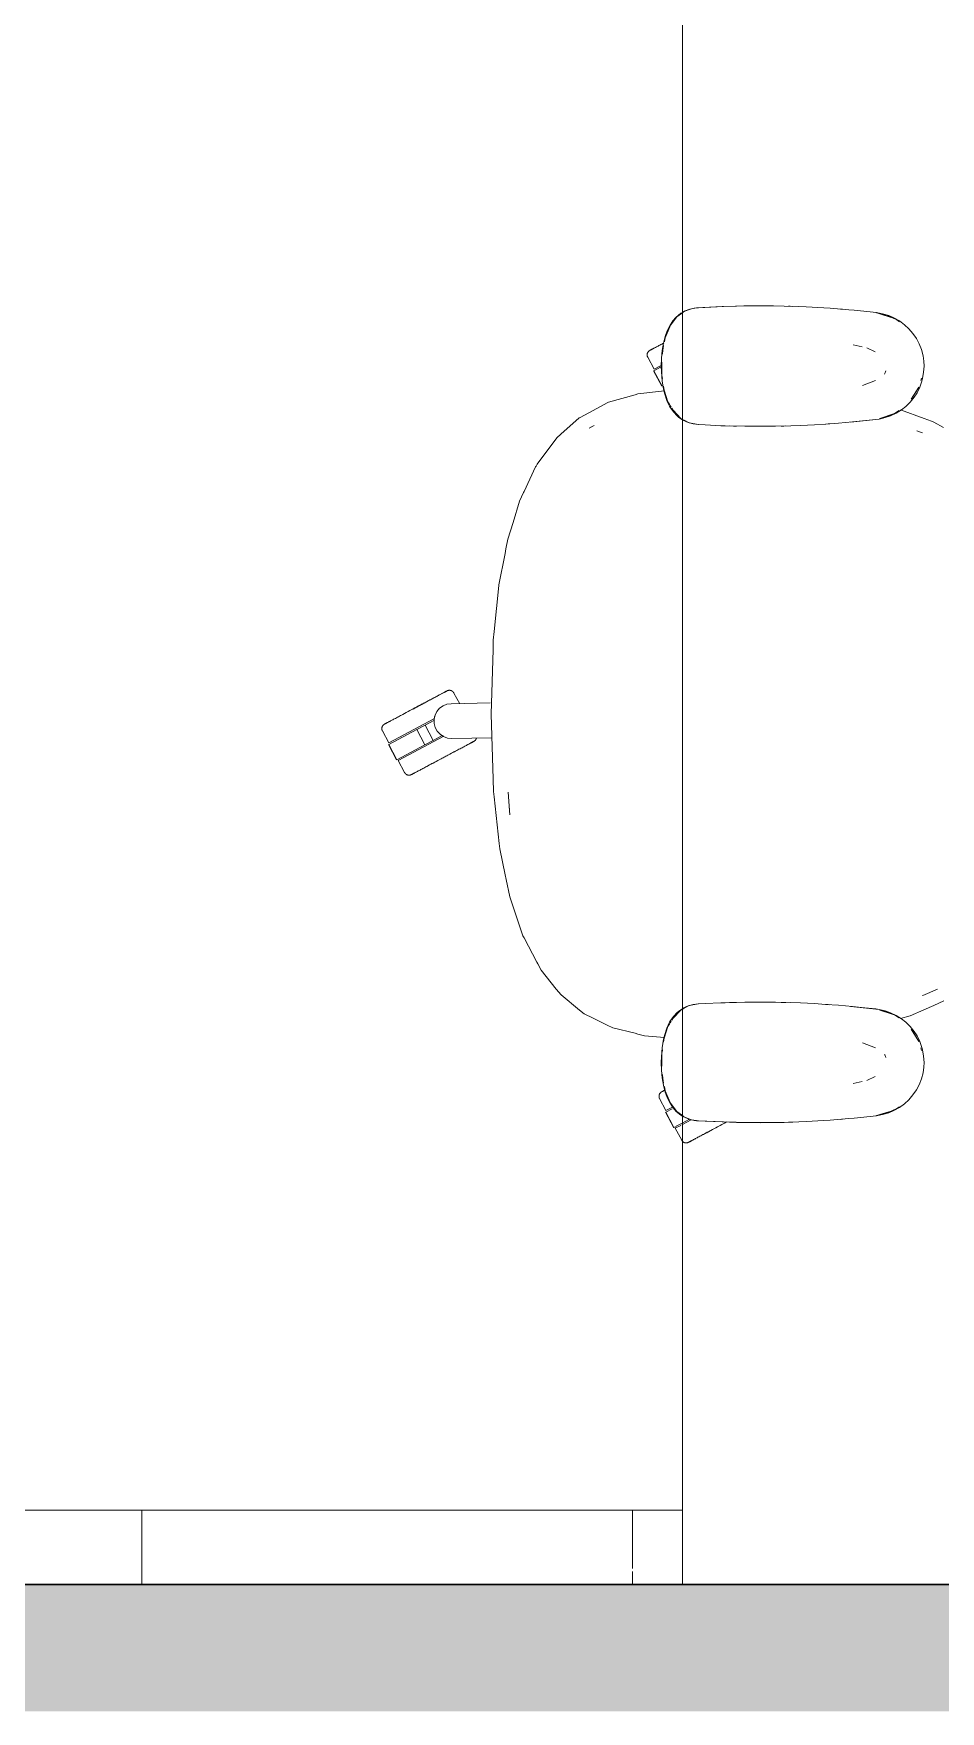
# Model space of a CAD drawing. Header units: millimetres. Extents: x 79795 to 317870, y -36033 to 97293.
# Drawn here: x 165844 to 166573, y 20457 to 21807 of the extents above; entities that cross this region are included whole.
import ezdxf

# ---------------------------------------------------------------- set-up
doc = ezdxf.new("R2010")
doc.units = ezdxf.units.MM
doc.header["$MEASUREMENT"] = 0
for name, color, linetype, lineweight in [('CSM-STL-XX-ZZ-M3-A-XXXX-00001_detached _19_04_21__rvt-1-Level 4$0$A-WALL-PATT', 7, 'CONTINUOUS', 9), ('CSM-STL-XX-ZZ-M3-A-XXXX-00001_detached _19_04_21__rvt-1-Level 4$0$I-WALL', 7, 'CONTINUOUS', 9), ('G-IMPT', 8, 'CONTINUOUS', 9), ('I-FURN', 8, 'CONTINUOUS', 9)]:
    doc.layers.add(name, color=color, linetype=linetype, lineweight=lineweight)

msp = doc.modelspace()

# ---------------------------------------------------------------- hatches: boundary and pattern name
at = {"layer": 'CSM-STL-XX-ZZ-M3-A-XXXX-00001_detached _19_04_21__rvt-1-Level 4$0$A-WALL-PATT'}
msp.add_hatch(color=256, dxfattribs=at).paths.add_polyline_path([(167678.8, 20457.3), (167678.8, 20559.3), (162852.8, 20559.3), (162852.8, 20457.3), (167556.8, 20457.3)], flags=0)

# ---------------------------------------------------------------- linework, layer by layer
at = {"layer": 'CSM-STL-XX-ZZ-M3-A-XXXX-00001_detached _19_04_21__rvt-1-Level 4$0$I-WALL', "lineweight": 30}
msp.add_line((167678.8, 20559.3), (162852.8, 20559.3), dxfattribs=at)
at = {"layer": 'G-IMPT'}
for p, q in [((166361.5, 21578.9), (166356.3, 21572.1)), ((166358.3, 21575.7), (166361, 21578.7)), ((166364.7, 21581.8), (166361, 21578.7)), ((166365.9, 21582.2), (166361.5, 21578.9)), ((166365.9, 21582.5), (166364.7, 21581.8)), ((166368.2, 21583.8), (166365.9, 21582.5)), ((166367.1, 21583.1), (166365.9, 21582.2)), ((166373.3, 21585.5), (166367.1, 21583.1)), ((166368.2, 21583.8), (166371.8, 21585.2)), ((166373.1, 21585.5), (166371.8, 21585.2)), ((166373.1, 21585.5), (166375.5, 21586)), ((166373.3, 21585.5), (166377.2, 21586.1)), ((166377.2, 21586.2), (166375.5, 21586)), ((166397.8, 21587.3), (166377.2, 21586.2)), ((166399, 21587.3), (166377.2, 21586.2)), ((166377.2, 21586.2), (166378.8, 21586.3)), ((166399, 21587.3), (166378.8, 21586.3)), ((166419.2, 21587.8), (166397.8, 21587.3)), ((166409.3, 21587.6), (166397.8, 21587.3)), ((166397.8, 21587.3), (166399, 21587.3)), ((166419.2, 21587.8), (166399, 21587.3)), ((166419.2, 21587.8), (166409.3, 21587.6)), ((166409.3, 21587.6), (166428.5, 21587.8)), ((166439.3, 21587.7), (166409.3, 21587.6)), ((166417.1, 21587.7), (166415.2, 21587.7)), ((166419.2, 21587.7), (166417.1, 21587.7)), ((166439.3, 21587.7), (166419.2, 21587.8)), ((166439.3, 21587.7), (166428.5, 21587.8)), ((166439.3, 21587.7), (166447.8, 21587.6)), ((166459.5, 21587.2), (166447.8, 21587.6)), ((166452.7, 21587.4), (166451.2, 21587.4)), ((166454.6, 21587.3), (166452.7, 21587.4)), ((166459.5, 21587.2), (166465.5, 21586.9)), ((166479.7, 21586.1), (166465.5, 21586.9)), ((166484.8, 21585.8), (166479.7, 21586.1)), ((166484.8, 21585.8), (166499.8, 21584.5)), ((166493, 21585.1), (166494.6, 21585)), ((166499.8, 21584.5), (166504, 21584.2)), ((166504, 21584.2), (166521.9, 21582.3)), ((166521.4, 21582.3), (166533.8, 21578.4)), ((166521.4, 21582.3), (166524.7, 21581.4)), ((166521.9, 21582.3), (166526.9, 21581.4)), ((166530.3, 21580.2), (166521.9, 21582.2)), ((166533.8, 21578.4), (166524.7, 21581.4)), ((166531.8, 21579.9), (166526.9, 21581.4)), ((166530.3, 21580.2), (166538.4, 21576.5)), ((166536, 21578.1), (166531.8, 21579.9)), ((166536, 21578.1), (166540.5, 21575.6)), ((166352.1, 21562.1), (166354.4, 21567.7)), ((166352.1, 21563.2), (166353.7, 21567.6)), ((166355.7, 21571.6), (166353.7, 21567.6)), ((166356.3, 21572.1), (166354.4, 21567.7)), ((166355.7, 21571.6), (166358.3, 21575.7)), ((166540.5, 21574.9), (166538.4, 21576.5)), ((166544.6, 21572.6), (166540.5, 21575.6)), ((166544.6, 21572.6), (166548, 21569.4)), ((166551.3, 21565.6), (166548, 21569.4)), ((166554.1, 21561.4), (166551.3, 21565.6)), ((166349.7, 21551.8), (166349.1, 21545.7)), ((166349.7, 21551.8), (166350.7, 21557.7)), ((166350.1, 21552.2), (166349.9, 21548.9)), ((166350.8, 21555.9), (166350.1, 21552.2)), ((166352.1, 21563.2), (166350.7, 21557.7)), ((166352.1, 21562.1), (166351.4, 21558.7)), ((166503.2, 21556.3), (166510.6, 21554.7)), ((166521, 21550.7), (166514.2, 21554)), ((166554.1, 21561.4), (166556.3, 21557.3)), ((166556.3, 21557.3), (166558.2, 21552.6)), ((166559.4, 21547.7), (166558.2, 21552.6)), ((166348.9, 21539.3), (166349.1, 21545.7)), ((166349, 21534.8), (166348.9, 21539.3)), ((166349.5, 21542.4), (166349.3, 21539.3)), ((166349.5, 21532.2), (166349.3, 21539.3)), ((166559.4, 21547.7), (166560.1, 21543.2)), ((166560.2, 21539.3), (166559.9, 21534.3)), ((166560.2, 21539.3), (166560.1, 21543.2)), ((166349, 21534.8), (166349.6, 21527.5)), ((166350.7, 21520.7), (166349.6, 21527.5)), ((166349.7, 21531), (166349.9, 21529.4)), ((166510.7, 21523.6), (166521.1, 21527.8)), ((166528.6, 21533.3), (166528.3, 21532.8)), ((166529.6, 21535.5), (166528.6, 21533.3)), ((166556.8, 21522.4), (166558.5, 21527.2)), ((166557.7, 21527.6), (166558.3, 21529.7)), ((166559.1, 21529.3), (166558.5, 21527.2)), ((166559.9, 21534.3), (166559.1, 21529.3)), ((166306.5, 21510.3), (166305.4, 21509.7)), ((166327.8, 21516.3), (166306.5, 21510.3)), ((166327.8, 21516.3), (166330.1, 21517)), ((166351.4, 21519.4), (166330.1, 21517)), ((166351.7, 21516.8), (166350.7, 21520.7)), ((166350.8, 21523.2), (166351.2, 21519.9)), ((166351.2, 21519.9), (166354.3, 21510.5)), ((166351.7, 21516.8), (166353.4, 21511.7)), ((166353.4, 21511.7), (166355.6, 21507.1)), ((166354.3, 21510.5), (166355.7, 21508.1)), ((166549.1, 21510.4), (166545.5, 21506.9)), ((166549.1, 21510.4), (166552.3, 21514.4)), ((166556.1, 21522.5), (166549.8, 21512.6)), ((166554, 21518.9), (166549.8, 21512.6)), ((166554.6, 21517.9), (166552.3, 21514.4)), ((166556.1, 21522.5), (166554, 21518.9)), ((166556.8, 21522.4), (166554.6, 21517.9)), ((166268.2, 21484.5), (166283, 21497.6)), ((166283, 21497.6), (166283.7, 21498.1)), ((166294.1, 21503.7), (166283.7, 21498.1)), ((166305.4, 21509.7), (166294.1, 21503.7)), ((166355.6, 21507.1), (166356.4, 21505.7)), ((166356, 21507.6), (166356.9, 21506.2)), ((166358.9, 21502.3), (166356.4, 21505.7)), ((166357.4, 21505.4), (166359.2, 21502.2)), ((166358, 21504.3), (166364.9, 21496.9)), ((166358, 21504.3), (166359.3, 21502.8)), ((166361.7, 21499.2), (166358.9, 21502.3)), ((166359.2, 21502.2), (166364.9, 21496.9)), ((166359.5, 21502.7), (166362.5, 21499.1)), ((166361.7, 21499.2), (166363.1, 21498.1)), ((166364.9, 21496.9), (166362.5, 21499.1)), ((166365.9, 21496.1), (166363.1, 21498.1)), ((166367.2, 21495.8), (166365.9, 21496.4)), ((166524.2, 21496.7), (166501.2, 21494.3)), ((166524.2, 21496.7), (166502.7, 21494.4)), ((166524.2, 21496.7), (166521.4, 21496.4)), ((166524.2, 21496.7), (166529.1, 21497.9)), ((166524.3, 21496.9), (166527.3, 21497.5)), ((166536.5, 21501.1), (166524.7, 21497.3)), ((166533.8, 21500.2), (166524.7, 21497.3)), ((166527.3, 21497.5), (166535.5, 21500.7)), ((166533.3, 21499.3), (166529.1, 21497.9)), ((166537.9, 21501.5), (166533.3, 21499.3)), ((166536.5, 21501.1), (166533.8, 21500.2)), ((166536.5, 21501.1), (166540.1, 21503.5)), ((166537.9, 21501.5), (166542.2, 21504.2)), ((166541.3, 21504.1), (166560.2, 21497.2)), ((166545.5, 21506.9), (166542.2, 21504.2)), ((166560.2, 21497.2), (166566.2, 21495)), ((166268.2, 21484.5), (166265, 21481.7)), ((166291, 21489.5), (166294.9, 21491.5)), ((166291, 21489.5), (166293.3, 21490.7)), ((166293.3, 21490.7), (166294.9, 21491.5)), ((166366.3, 21495.9), (166370.6, 21493.9)), ((166367.2, 21495.8), (166371.4, 21493.7)), ((166374.6, 21492.8), (166370.6, 21493.9)), ((166371.4, 21493.7), (166378.8, 21492.3)), ((166378.6, 21492.3), (166374.6, 21492.8)), ((166384.2, 21492), (166378.6, 21492.3)), ((166384.2, 21492), (166396.8, 21491.4)), ((166400.3, 21491.3), (166396.8, 21491.4)), ((166416, 21490.9), (166400.3, 21491.3)), ((166403.7, 21491.2), (166407.1, 21491.1)), ((166409.3, 21491.1), (166407.1, 21491.1)), ((166416, 21490.9), (166420.5, 21490.9)), ((166420.5, 21490.9), (166435.2, 21490.9)), ((166440.7, 21491), (166435.2, 21490.9)), ((166440.7, 21491), (166453, 21491.2)), ((166447.5, 21491.1), (166445.4, 21491.1)), ((166449.1, 21491.2), (166447.5, 21491.1)), ((166460.9, 21491.5), (166453, 21491.2)), ((166460.9, 21491.5), (166472.2, 21492.1)), ((166481.1, 21492.6), (166472.2, 21492.1)), ((166481.1, 21492.6), (166491.4, 21493.4)), ((166483.1, 21492.8), (166481.2, 21492.7)), ((166483.1, 21492.8), (166484.5, 21492.9)), ((166502.7, 21494.4), (166491.4, 21493.4)), ((166501.2, 21494.3), (166521.4, 21496.4)), ((166558.9, 21485.6), (166554.5, 21487.2)), ((166554.5, 21487.2), (166558.3, 21485.8)), ((166558.9, 21485.6), (166558.3, 21485.8)), ((166568, 21494.1), (166566.2, 21495)), ((166575.9, 21489.9), (166568, 21494.1)), ((166249.7, 21461.2), (166264.3, 21480.7)), ((166264.3, 21480.7), (166265, 21481.7)), ((166247.9, 21458.2), (166238.6, 21438.5)), ((166247.9, 21458.2), (166248.3, 21458.9)), ((166249.2, 21460.4), (166248.3, 21458.9)), ((166249.7, 21461.2), (166249.2, 21460.4)), ((166235, 21430.8), (166229.7, 21413.6)), ((166235, 21430.8), (166238.2, 21437.6)), ((166238.6, 21438.5), (166238.2, 21437.6)), ((166229.7, 21413.6), (166225.5, 21400)), ((166223.3, 21388.7), (166218.4, 21363.3)), ((166223.3, 21388.7), (166224, 21392.3)), ((166225.5, 21400), (166224, 21392.3)), ((166218.3, 21362.8), (166214.5, 21325.9)), ((166218.3, 21362.8), (166218.4, 21363.3)), ((166214.5, 21325.9), (166213.8, 21318.8)), ((166212, 21259.4), (166213.6, 21311.5)), ((166213.6, 21311.5), (166213.8, 21318.8)), ((166213.7, 21207.2), (166212, 21259.4)), ((166213.7, 21207.2), (166214, 21197.2)), ((166214.5, 21192.9), (166214, 21197.2)), ((166214.5, 21192.9), (166218.6, 21155.4)), ((166225.9, 21196.7), (166226.5, 21185.4)), ((166225.9, 21196.7), (166227.1, 21178.4)), ((166227.1, 21178.4), (166226.5, 21185.4)), ((166219.1, 21151), (166218.6, 21155.4)), ((166223.4, 21130.1), (166219.1, 21151)), ((166223.4, 21130.1), (166224.2, 21126.4)), ((166224.2, 21126.4), (166227.1, 21112.6)), ((166229.6, 21105.1), (166227.1, 21112.6)), ((166229.6, 21105.1), (166237.7, 21081)), ((166238.6, 21079.4), (166237.7, 21081)), ((166248.9, 21059.9), (166238.6, 21079.4)), ((166248.9, 21059.9), (166249.6, 21058.5)), ((166252.3, 21053.4), (166249.6, 21058.5)), ((166252.3, 21053.4), (166264.5, 21038.2)), ((166268.3, 21033.6), (166264.5, 21038.2)), ((166571, 21038.2), (166559.2, 21033.2)), ((166283.2, 21021.4), (166268.3, 21033.6)), ((166366.3, 21022.8), (166370.6, 21024.8)), ((166367.2, 21022.9), (166371.4, 21025)), ((166374.6, 21025.8), (166370.6, 21024.8)), ((166371.4, 21025), (166378.8, 21026.3)), ((166378.6, 21026.3), (166374.6, 21025.8)), ((166384.2, 21026.6), (166378.6, 21026.3)), ((166384.2, 21026.6), (166396.8, 21027.2)), ((166400.3, 21027.3), (166396.8, 21027.2)), ((166416, 21027.7), (166400.3, 21027.3)), ((166403.7, 21027.4), (166407.1, 21027.5)), ((166409.3, 21027.5), (166407.1, 21027.5)), ((166416, 21027.7), (166420.5, 21027.8)), ((166420.5, 21027.8), (166435.2, 21027.8)), ((166440.7, 21027.7), (166435.2, 21027.8)), ((166440.7, 21027.7), (166453, 21027.4)), ((166447.5, 21027.6), (166445.4, 21027.6)), ((166449.1, 21027.5), (166447.5, 21027.6)), ((166460.9, 21027.1), (166453, 21027.4)), ((166460.9, 21027.1), (166472.2, 21026.6)), ((166481.1, 21026), (166472.2, 21026.6)), ((166481.1, 21026), (166491.4, 21025.3)), ((166483.1, 21025.9), (166481.2, 21026)), ((166483.1, 21025.9), (166484.5, 21025.7)), ((166502.7, 21024.3), (166491.4, 21025.3)), ((166524.2, 21021.9), (166501.2, 21024.4)), ((166501.2, 21024.4), (166521.4, 21022.3)), ((166524.2, 21021.9), (166502.7, 21024.3)), ((166558.9, 21033.1), (166559.2, 21033.2)), ((166560.1, 21021.7), (166568, 21025.1)), ((166568, 21025.1), (166576.1, 21028.7)), ((166283.2, 21021.4), (166286.9, 21018.4)), ((166286.9, 21018.4), (166294.1, 21014.9)), ((166305.5, 21009.2), (166294.1, 21014.9)), ((166353.4, 21006.9), (166355.6, 21011.6)), ((166355.6, 21011.6), (166356.4, 21012.9)), ((166356, 21011.1), (166356.9, 21012.5)), ((166358.9, 21016.4), (166356.4, 21012.9)), ((166357.4, 21013.3), (166359.2, 21016.4)), ((166358, 21014.4), (166364.9, 21021.7)), ((166358, 21014.4), (166359.3, 21015.8)), ((166361.7, 21019.4), (166358.9, 21016.4)), ((166359.2, 21016.4), (166364.9, 21021.7)), ((166359.5, 21016), (166362.5, 21019.5)), ((166361.7, 21019.4), (166363.1, 21020.6)), ((166364.9, 21021.7), (166362.5, 21019.5)), ((166365.9, 21022.5), (166363.1, 21020.6)), ((166367.2, 21022.9), (166365.9, 21022.2)), ((166524.2, 21021.9), (166521.4, 21022.3)), ((166524.2, 21021.9), (166529.1, 21020.8)), ((166524.3, 21021.7), (166527.3, 21021.1)), ((166536.5, 21017.5), (166524.7, 21021.4)), ((166533.8, 21018.4), (166524.7, 21021.4)), ((166527.3, 21021.1), (166535.5, 21017.9)), ((166533.3, 21019.3), (166529.1, 21020.8)), ((166537.9, 21017.1), (166533.3, 21019.3)), ((166536.5, 21017.5), (166533.8, 21018.4)), ((166536.5, 21017.5), (166540.1, 21015.1)), ((166537.9, 21017.1), (166542.2, 21014.4)), ((166549, 21016.9), (166541.2, 21014.6)), ((166545.5, 21011.8), (166542.2, 21014.4)), ((166549.1, 21008.2), (166545.5, 21011.8)), ((166549, 21016.9), (166560.1, 21021.7)), ((166305.5, 21009.2), (166309.9, 21007.1)), ((166309.9, 21007.1), (166327.8, 21002.7)), ((166327.8, 21002.7), (166330.2, 21002.1)), ((166335.5, 21000.8), (166330.2, 21002.1)), ((166351.4, 20999.4), (166335.5, 21000.8)), ((166350.7, 20997.9), (166349.6, 20991.1)), ((166351.7, 21001.8), (166350.7, 20997.9)), ((166350.8, 20995.5), (166351.2, 20998.7)), ((166351.2, 20998.7), (166354.3, 21008.1)), ((166351.7, 21001.8), (166353.4, 21006.9)), ((166354.3, 21008.1), (166355.7, 21010.6)), ((166549.1, 21008.2), (166552.3, 21004.3)), ((166556.1, 20996.1), (166549.8, 21006.1)), ((166554, 20999.8), (166549.8, 21006.1)), ((166554.6, 21000.7), (166552.3, 21004.3)), ((166556.1, 20996.1), (166554, 20999.8)), ((166556.8, 20996.2), (166554.6, 21000.7)), ((166349, 20983.8), (166348.9, 20979.3)), ((166349, 20983.8), (166349.6, 20991.1)), ((166349.5, 20986.5), (166349.3, 20979.3)), ((166349.7, 20987.6), (166349.9, 20989.3)), ((166510.7, 20995), (166521.1, 20990.9)), ((166528.6, 20985.4), (166528.3, 20985.8)), ((166529.6, 20983.2), (166528.6, 20985.4)), ((166556.8, 20996.2), (166558.5, 20991.4)), ((166557.7, 20991), (166558.3, 20989)), ((166559.1, 20989.3), (166558.5, 20991.4)), ((166559.9, 20984.4), (166559.1, 20989.3)), ((166560.2, 20979.3), (166559.9, 20984.4)), ((166348.9, 20979.3), (166349.1, 20973)), ((166349.7, 20966.8), (166349.1, 20973)), ((166349.5, 20976.2), (166349.3, 20979.3)), ((166559.4, 20971), (166558.2, 20966.1)), ((166559.4, 20971), (166560.1, 20975.5)), ((166560.2, 20979.3), (166560.1, 20975.5)), ((166349.7, 20966.8), (166350.7, 20960.9)), ((166350.1, 20966.5), (166349.9, 20969.7)), ((166350.8, 20962.7), (166350.1, 20966.5)), ((166352.1, 20955.4), (166350.7, 20960.9)), ((166352.1, 20956.5), (166351.4, 20960)), ((166503.2, 20962.3), (166510.6, 20963.9)), ((166521, 20967.9), (166514.2, 20964.7)), ((166554.1, 20957.2), (166551.3, 20953.1)), ((166554.1, 20957.2), (166556.3, 20961.4)), ((166556.3, 20961.4), (166558.2, 20966.1)), ((166352.1, 20956.5), (166354.4, 20950.9)), ((166352.1, 20955.4), (166353.7, 20951.1)), ((166355.7, 20947), (166353.7, 20951.1)), ((166356.3, 20946.5), (166354.4, 20950.9)), ((166355.7, 20947), (166358.3, 20943)), ((166361.5, 20939.7), (166356.3, 20946.5)), ((166540.5, 20943.7), (166538.4, 20942.2)), ((166544.6, 20946.1), (166540.5, 20943.1)), ((166544.6, 20946.1), (166548, 20949.2)), ((166551.3, 20953.1), (166548, 20949.2)), ((166358.3, 20943), (166361, 20939.9)), ((166364.7, 20936.9), (166361, 20939.9)), ((166365.9, 20936.5), (166361.5, 20939.7)), ((166365.9, 20936.2), (166364.7, 20936.9)), ((166367.1, 20935.6), (166365.9, 20936.5)), ((166368.2, 20934.9), (166365.9, 20936.2)), ((166373.3, 20933.2), (166367.1, 20935.6)), ((166368.2, 20934.9), (166371.8, 20933.5)), ((166373.1, 20933.1), (166371.8, 20933.5)), ((166373.1, 20933.1), (166375.5, 20932.7)), ((166373.3, 20933.2), (166377.2, 20932.6)), ((166377.2, 20932.4), (166375.5, 20932.7)), ((166397.8, 20931.4), (166377.2, 20932.4)), ((166399, 20931.4), (166377.2, 20932.4)), ((166377.2, 20932.4), (166378.8, 20932.3)), ((166399, 20931.4), (166378.8, 20932.3)), ((166419.2, 20930.9), (166397.8, 20931.4)), ((166409.3, 20931), (166397.8, 20931.4)), ((166397.8, 20931.4), (166399, 20931.4)), ((166419.2, 20930.9), (166399, 20931.4)), ((166439.3, 20930.9), (166409.3, 20931)), ((166419.2, 20930.9), (166409.3, 20931)), ((166409.3, 20931), (166428.5, 20930.8)), ((166417.1, 20930.9), (166415.2, 20931)), ((166419.2, 20930.9), (166417.1, 20930.9)), ((166439.3, 20930.9), (166419.2, 20930.9)), ((166439.3, 20930.9), (166428.5, 20930.8)), ((166439.3, 20930.9), (166447.8, 20931.1)), ((166459.5, 20931.5), (166447.8, 20931.1)), ((166452.7, 20931.2), (166451.2, 20931.2)), ((166454.6, 20931.3), (166452.7, 20931.2)), ((166459.5, 20931.5), (166465.5, 20931.7)), ((166479.7, 20932.5), (166465.5, 20931.7)), ((166484.8, 20932.9), (166479.7, 20932.5)), ((166484.8, 20932.9), (166499.8, 20934.1)), ((166493, 20933.5), (166494.6, 20933.7)), ((166499.8, 20934.1), (166504, 20934.5)), ((166504, 20934.5), (166521.9, 20936.4)), ((166521.4, 20936.4), (166533.8, 20940.2)), ((166521.4, 20936.4), (166524.7, 20937.3)), ((166530.3, 20938.4), (166521.9, 20936.5)), ((166521.9, 20936.4), (166526.9, 20937.3)), ((166533.8, 20940.2), (166524.7, 20937.3)), ((166531.8, 20938.7), (166526.9, 20937.3)), ((166530.3, 20938.4), (166538.4, 20942.2)), ((166536, 20940.5), (166531.8, 20938.7)), ((166536, 20940.5), (166540.5, 20943.1))]:
    msp.add_line(p, q, dxfattribs=at)
at = {"layer": 'I-FURN'}
for p, q in [((166365.9, 20559.3), (166365.9, 21959.3)), ((166365.9, 21959.3), (166365.9, 20559.3)), ((166338.1, 21550.3), (166338.2, 21550.5)), ((166338.2, 21550.5), (166338.3, 21550.6)), ((166338.3, 21550.6), (166338.4, 21550.7)), ((166338.4, 21550.9), (166338.6, 21551)), ((166338.4, 21550.7), (166338.4, 21550.9)), ((166338.6, 21551), (166338.7, 21551.1)), ((166338.7, 21551.1), (166338.8, 21551.2)), ((166338.8, 21551.2), (166338.9, 21551.3)), ((166338.9, 21551.3), (166339, 21551.5)), ((166339, 21551.5), (166339.1, 21551.6)), ((166339.1, 21551.6), (166339.3, 21551.7)), ((166339.3, 21551.7), (166339.4, 21551.7)), ((166339.4, 21551.7), (166339.5, 21551.8)), ((166339.5, 21551.8), (166339.7, 21551.9)), ((166339.7, 21551.9), (166339.8, 21552)), ((166339.8, 21552), (166339.7, 21551.9)), ((166339.7, 21551.9), (166339.7, 21551.9)), ((166339.7, 21551.9), (166339.7, 21551.9)), ((166339.7, 21551.9), (166339.7, 21551.9)), ((166340, 21552.1), (166339.8, 21552)), ((166339.8, 21552), (166339.9, 21552)), ((166339.8, 21552), (166339.8, 21552)), ((166339.9, 21552), (166340, 21552.1)), ((166340, 21552.1), (166340.2, 21552.2)), ((166340.1, 21552.1), (166340, 21552.1)), ((166340.3, 21552.3), (166340.1, 21552.1)), ((166340.2, 21552.2), (166340.4, 21552.3)), ((166340.6, 21552.4), (166340.3, 21552.3)), ((166340.4, 21552.3), (166340.7, 21552.4)), ((166340.8, 21552.5), (166340.6, 21552.4)), ((166340.7, 21552.4), (166341, 21552.6)), ((166341.2, 21552.7), (166340.8, 21552.5)), ((166341, 21552.6), (166341.3, 21552.8)), ((166341.5, 21552.9), (166341.2, 21552.7)), ((166341.3, 21552.8), (166341.7, 21553)), ((166341.9, 21553.1), (166341.5, 21552.9)), ((166341.7, 21553), (166342.1, 21553.2)), ((166342.3, 21553.3), (166341.9, 21553.1)), ((166342.1, 21553.2), (166342.6, 21553.4)), ((166342.8, 21553.6), (166342.3, 21553.3)), ((166342.6, 21553.4), (166343, 21553.7)), ((166343.3, 21553.8), (166342.8, 21553.6)), ((166343, 21553.7), (166343.6, 21554)), ((166343.8, 21554.1), (166343.3, 21553.8)), ((166343.6, 21554), (166344.1, 21554.3)), ((166344.4, 21554.4), (166343.8, 21554.1)), ((166344.1, 21554.3), (166344.7, 21554.6)), ((166345, 21554.7), (166344.4, 21554.4)), ((166345.6, 21555.1), (166345, 21554.7)), ((166346.3, 21555.4), (166345.6, 21555.1)), ((166347, 21555.8), (166346.3, 21555.4)), ((166347.7, 21556.2), (166347, 21555.8)), ((166348.5, 21556.6), (166347.7, 21556.2)), ((166349.3, 21557), (166348.5, 21556.6)), ((166350.1, 21557.4), (166349.3, 21557)), ((166350.9, 21557.9), (166350.1, 21557.4)), ((166337.6, 21549.1), (166337.7, 21549.3)), ((166337.6, 21549), (166337.6, 21549.1)), ((166337.6, 21548.8), (166337.6, 21549)), ((166337.6, 21548.7), (166337.6, 21548.8)), ((166337.6, 21548.5), (166337.6, 21548.7)), ((166337.6, 21548.3), (166337.6, 21548.5)), ((166337.6, 21548.2), (166337.6, 21548.3)), ((166337.6, 21548), (166337.6, 21548.2)), ((166337.6, 21547.9), (166337.6, 21548)), ((166337.6, 21547.7), (166337.6, 21547.9)), ((166337.7, 21547.5), (166337.6, 21547.7)), ((166337.7, 21549.4), (166337.8, 21549.6)), ((166337.7, 21549.3), (166337.7, 21549.4)), ((166337.7, 21547.4), (166337.7, 21547.5)), ((166337.7, 21547.2), (166337.7, 21547.4)), ((166337.8, 21547.1), (166337.7, 21547.2)), ((166337.8, 21549.8), (166337.9, 21549.9)), ((166337.8, 21549.6), (166337.8, 21549.8)), ((166337.8, 21546.9), (166337.8, 21547.1)), ((166337.9, 21546.8), (166337.8, 21546.9)), ((166337.9, 21550.1), (166338, 21550.2)), ((166337.9, 21549.9), (166337.9, 21550.1)), ((166338, 21546.6), (166337.9, 21546.8)), ((166338, 21550.2), (166338.1, 21550.3)), ((166338, 21546.5), (166338, 21546.6)), ((166338, 21546.5), (166343.2, 21536.8)), ((166343, 21535.6), (166348.3, 21538.4)), ((166343.2, 21536.8), (166348.8, 21539.8)), ((166342.8, 21535.5), (166349.4, 21523.1)), ((166349.6, 21523.2), (166343, 21535.6)), ((166349.7, 21523.2), (166349.6, 21523.2)), ((166155.8, 21267), (166154.8, 21266.5)), ((166155.2, 21266.7), (166156.2, 21267.3)), ((166156.8, 21267.5), (166155.8, 21267)), ((166156.2, 21267.3), (166157.2, 21267.8)), ((166157.7, 21268.1), (166156.8, 21267.5)), ((166157.2, 21267.8), (166158.2, 21268.3)), ((166158.7, 21268.6), (166157.7, 21268.1)), ((166158.2, 21268.3), (166159.1, 21268.8)), ((166159.7, 21269.1), (166158.7, 21268.6)), ((166159.1, 21268.8), (166160.1, 21269.3)), ((166160.6, 21269.6), (166159.7, 21269.1)), ((166160.1, 21269.3), (166161, 21269.8)), ((166161.5, 21270.1), (166160.6, 21269.6)), ((166161, 21269.8), (166162, 21270.3)), ((166162.4, 21270.6), (166161.5, 21270.1)), ((166162, 21270.3), (166162.9, 21270.8)), ((166163.3, 21271), (166162.4, 21270.6)), ((166162.9, 21270.8), (166163.7, 21271.3)), ((166164.2, 21271.5), (166163.3, 21271)), ((166163.7, 21271.3), (166164.6, 21271.7)), ((166165.1, 21272), (166164.2, 21271.5)), ((166164.6, 21271.7), (166165.5, 21272.2)), ((166165.9, 21272.4), (166165.1, 21272)), ((166166.7, 21272.8), (166165.9, 21272.4)), ((166167.5, 21273.3), (166166.7, 21272.8)), ((166168.3, 21273.7), (166167.5, 21273.3)), ((166169, 21274.1), (166168.3, 21273.7)), ((166169.7, 21274.4), (166169, 21274.1)), ((166170.4, 21274.8), (166169.7, 21274.4)), ((166171, 21275.1), (166170.4, 21274.8)), ((166171.7, 21275.5), (166171, 21275.1)), ((166172.2, 21275.8), (166171.7, 21275.5)), ((166171.9, 21275.6), (166172.5, 21275.9)), ((166172.8, 21276.1), (166172.2, 21275.8)), ((166172.5, 21275.9), (166173, 21276.2)), ((166173.3, 21276.3), (166172.8, 21276.1)), ((166173, 21276.2), (166173.5, 21276.5)), ((166173.8, 21276.6), (166173.3, 21276.3)), ((166173.4, 21266.1), (166176.5, 21267.4)), ((166173.5, 21276.5), (166174, 21276.7)), ((166174.2, 21276.8), (166173.8, 21276.6)), ((166174, 21276.7), (166174.4, 21276.9)), ((166174.6, 21277.1), (166174.2, 21276.8)), ((166174.4, 21276.9), (166174.8, 21277.2)), ((166175, 21277.3), (166174.6, 21277.1)), ((166174.8, 21277.2), (166175.2, 21277.3)), ((166175.4, 21277.4), (166175, 21277.3)), ((166175.2, 21277.3), (166175.5, 21277.5)), ((166175.6, 21277.6), (166175.4, 21277.4)), ((166175.5, 21277.5), (166175.8, 21277.7)), ((166175.9, 21277.7), (166175.6, 21277.6)), ((166175.8, 21277.7), (166176, 21277.8)), ((166176.1, 21277.8), (166175.9, 21277.7)), ((166176, 21277.8), (166176.2, 21277.9)), ((166176.3, 21277.9), (166176.1, 21277.8)), ((166176.2, 21277.9), (166176.4, 21278)), ((166176.4, 21278), (166176.3, 21277.9)), ((166176.5, 21278.1), (166176.4, 21278)), ((166176.4, 21278), (166176.5, 21278)), ((166176.5, 21278), (166176.6, 21278.1)), ((166176.6, 21278.1), (166176.5, 21278.1)), ((166176.5, 21267.4), (166179.9, 21267.8)), ((166176.6, 21278.1), (166176.8, 21278.2)), ((166176.6, 21278.1), (166176.6, 21278.1)), ((166176.6, 21278.1), (166176.6, 21278.1)), ((166176.6, 21278.1), (166176.6, 21278.1)), ((166176.8, 21278.2), (166176.9, 21278.3)), ((166176.9, 21278.3), (166177.1, 21278.3)), ((166177.1, 21278.3), (166177.2, 21278.4)), ((166177.2, 21278.4), (166177.4, 21278.4)), ((166177.4, 21278.4), (166177.5, 21278.5)), ((166177.5, 21278.5), (166177.7, 21278.5)), ((166177.7, 21278.5), (166177.8, 21278.5)), ((166177.8, 21278.5), (166178, 21278.6)), ((166178, 21278.6), (166178.2, 21278.6)), ((166178.2, 21278.6), (166178.3, 21278.6)), ((166178.3, 21278.6), (166178.5, 21278.6)), ((166178.5, 21278.6), (166178.6, 21278.6)), ((166178.6, 21278.6), (166178.8, 21278.6)), ((166178.8, 21278.6), (166179, 21278.6)), ((166179, 21278.6), (166179.1, 21278.5)), ((166179.1, 21278.5), (166179.3, 21278.5)), ((166179.3, 21278.5), (166179.4, 21278.5)), ((166179.4, 21278.5), (166179.6, 21278.4)), ((166179.6, 21278.4), (166179.8, 21278.4)), ((166179.8, 21278.4), (166179.9, 21278.3)), ((166179.9, 21278.3), (166180.1, 21278.3)), ((166179.9, 21267.8), (166211.4, 21268.4)), ((166180.1, 21278.3), (166180.2, 21278.2)), ((166180.2, 21278.2), (166180.4, 21278.1)), ((166180.4, 21278.1), (166180.5, 21278.1)), ((166180.5, 21278.1), (166180.6, 21278)), ((166180.6, 21278), (166180.8, 21277.9)), ((166180.8, 21277.9), (166180.9, 21277.8)), ((166180.9, 21277.8), (166181, 21277.7)), ((166181, 21277.7), (166181.2, 21277.6)), ((166181.2, 21277.6), (166181.3, 21277.5)), ((166181.3, 21277.5), (166181.4, 21277.4)), ((166181.4, 21277.4), (166181.5, 21277.3)), ((166181.5, 21277.3), (166181.6, 21277.1)), ((166181.6, 21277.1), (166181.7, 21277)), ((166181.7, 21277), (166181.8, 21276.9)), ((166181.8, 21276.9), (166181.9, 21276.8)), ((166181.9, 21276.8), (166182, 21276.6)), ((166182, 21276.6), (166182.1, 21276.5)), ((166182.1, 21276.5), (166182.1, 21276.4)), ((166186.8, 21267.6), (166182.1, 21276.4)), ((166129.8, 21236.2), (166166.6, 21255.8)), ((166130.5, 21253.6), (166130, 21253.3)), ((166130.2, 21253.4), (166130.7, 21253.7)), ((166131.1, 21253.9), (166130.5, 21253.6)), ((166130.7, 21253.7), (166131.3, 21254)), ((166131.7, 21254.2), (166131.1, 21253.9)), ((166132.3, 21254.5), (166131.7, 21254.2)), ((166133, 21254.9), (166132.3, 21254.5)), ((166133.6, 21255.3), (166133, 21254.9)), ((166134.4, 21255.6), (166133.6, 21255.3)), ((166135.1, 21256), (166134.4, 21255.6)), ((166135.9, 21256.5), (166135.1, 21256)), ((166136.7, 21256.9), (166135.9, 21256.5)), ((166137.5, 21257.3), (166136.7, 21256.9)), ((166138.4, 21257.8), (166137.5, 21257.3)), ((166139.2, 21258.2), (166138.4, 21257.8)), ((166140.1, 21258.7), (166139.2, 21258.2)), ((166141, 21259.2), (166140.1, 21258.7)), ((166140.5, 21258.9), (166141.5, 21259.4)), ((166142, 21259.7), (166141, 21259.2)), ((166141.5, 21259.4), (166142.4, 21259.9)), ((166142.9, 21260.2), (166142, 21259.7)), ((166142.4, 21259.9), (166143.3, 21260.4)), ((166143.8, 21260.7), (166142.9, 21260.2)), ((166143.3, 21260.4), (166144.3, 21260.9)), ((166144.8, 21261.2), (166143.8, 21260.7)), ((166144.3, 21260.9), (166145.3, 21261.4)), ((166145.8, 21261.7), (166144.8, 21261.2)), ((166145.3, 21261.4), (166146.2, 21262)), ((166146.8, 21262.2), (166145.8, 21261.7)), ((166146.2, 21262), (166147.2, 21262.5)), ((166147.8, 21262.8), (166146.8, 21262.2)), ((166147.2, 21262.5), (166148.2, 21263)), ((166148.8, 21263.3), (166147.8, 21262.8)), ((166148.2, 21263), (166149.2, 21263.5)), ((166149.8, 21263.8), (166148.8, 21263.3)), ((166149.2, 21263.5), (166150.2, 21264.1)), ((166150.8, 21264.4), (166149.8, 21263.8)), ((166150.2, 21264.1), (166151.2, 21264.6)), ((166151.8, 21264.9), (166150.8, 21264.4)), ((166151.2, 21264.6), (166152.2, 21265.1)), ((166152.8, 21265.4), (166151.8, 21264.9)), ((166152.2, 21265.1), (166153.2, 21265.7)), ((166153.8, 21266), (166152.8, 21265.4)), ((166153.2, 21265.7), (166154.2, 21266.2)), ((166154.8, 21266.5), (166153.8, 21266)), ((166154.2, 21266.2), (166155.2, 21266.7)), ((166159, 21250.6), (166166.1, 21254.4)), ((166166.2, 21255.3), (166167, 21258.6)), ((166166.3, 21251.9), (166166.2, 21255.3)), ((166167, 21258.6), (166168.5, 21261.6)), ((166168.5, 21261.6), (166170.7, 21264.1)), ((166170.7, 21264.1), (166173.4, 21266.1)), ((166124.2, 21248.3), (166124.3, 21248.4)), ((166124.2, 21248.1), (166124.2, 21248.3)), ((166124.2, 21247.9), (166124.2, 21248.1)), ((166124.2, 21247.8), (166124.2, 21247.9)), ((166124.2, 21247.6), (166124.2, 21247.8)), ((166124.2, 21247.5), (166124.2, 21247.6)), ((166124.2, 21247.3), (166124.2, 21247.5)), ((166124.3, 21247.1), (166124.2, 21247.3)), ((166124.3, 21248.7), (166124.4, 21248.9)), ((166124.3, 21248.6), (166124.3, 21248.7)), ((166124.3, 21248.4), (166124.3, 21248.6)), ((166124.3, 21247), (166124.3, 21247.1)), ((166124.3, 21246.8), (166124.3, 21247)), ((166124.4, 21246.7), (166124.3, 21246.8)), ((166124.4, 21249.1), (166124.5, 21249.2)), ((166124.4, 21248.9), (166124.4, 21249.1)), ((166124.4, 21246.5), (166124.4, 21246.7)), ((166124.5, 21246.4), (166124.4, 21246.5)), ((166124.5, 21249.4), (166124.6, 21249.5)), ((166124.5, 21249.2), (166124.5, 21249.4)), ((166124.5, 21246.2), (166124.5, 21246.4)), ((166124.6, 21246.1), (166124.5, 21246.2)), ((166124.6, 21249.5), (166124.7, 21249.7)), ((166124.7, 21245.9), (166124.6, 21246.1)), ((166124.7, 21249.8), (166124.8, 21249.9)), ((166124.7, 21249.7), (166124.7, 21249.8)), ((166124.7, 21245.9), (166129.8, 21236.2)), ((166124.8, 21249.9), (166124.9, 21250.1)), ((166124.9, 21250.1), (166125, 21250.2)), ((166125, 21250.2), (166125.1, 21250.3)), ((166125.1, 21250.3), (166125.2, 21250.5)), ((166125.2, 21250.5), (166125.3, 21250.6)), ((166125.3, 21250.6), (166125.4, 21250.7)), ((166125.4, 21250.7), (166125.5, 21250.8)), ((166125.5, 21250.8), (166125.7, 21250.9)), ((166125.7, 21250.9), (166125.8, 21251)), ((166125.8, 21251), (166125.9, 21251.1)), ((166125.9, 21251.1), (166126, 21251.2)), ((166126, 21251.2), (166126.2, 21251.3)), ((166126.2, 21251.3), (166126.3, 21251.4)), ((166126.3, 21251.4), (166126.4, 21251.4)), ((166126.4, 21251.4), (166126.5, 21251.5)), ((166126.5, 21251.5), (166126.4, 21251.4)), ((166126.4, 21251.4), (166126.4, 21251.4)), ((166126.4, 21251.4), (166126.4, 21251.4)), ((166126.4, 21251.4), (166126.4, 21251.4)), ((166126.4, 21251.4), (166126.4, 21251.4)), ((166126.5, 21251.5), (166126.7, 21251.6)), ((166126.6, 21251.5), (166126.5, 21251.5)), ((166126.8, 21251.6), (166126.6, 21251.5)), ((166126.7, 21251.6), (166126.9, 21251.6)), ((166127, 21251.7), (166126.8, 21251.6)), ((166126.9, 21251.6), (166127.1, 21251.8)), ((166127.2, 21251.8), (166127, 21251.7)), ((166127.1, 21251.8), (166127.3, 21251.9)), ((166127.5, 21252), (166127.2, 21251.8)), ((166127.3, 21251.9), (166127.6, 21252.1)), ((166127.8, 21252.2), (166127.5, 21252)), ((166127.6, 21252.1), (166128, 21252.2)), ((166128.2, 21252.3), (166127.8, 21252.2)), ((166128, 21252.2), (166128.3, 21252.4)), ((166128.6, 21252.6), (166128.2, 21252.3)), ((166128.3, 21252.4), (166128.7, 21252.7)), ((166129, 21252.8), (166128.6, 21252.6)), ((166128.7, 21252.7), (166129.2, 21252.9)), ((166129.5, 21253), (166129, 21252.8)), ((166129.2, 21252.9), (166129.7, 21253.1)), ((166130, 21253.3), (166129.5, 21253)), ((166129.7, 21253.1), (166130.2, 21253.4)), ((166129.7, 21235), (166152.4, 21247.1)), ((166137.3, 21222.1), (166174.1, 21241.7)), ((166152.4, 21247.1), (166159, 21250.6)), ((166158.9, 21234.7), (166152.4, 21247.1)), ((166165.6, 21238.3), (166159, 21250.6)), ((166172.7, 21242.1), (166165.6, 21238.3)), ((166167.1, 21248.6), (166166.3, 21251.9)), ((166168.8, 21245.7), (166167.1, 21248.6)), ((166171, 21243.2), (166168.8, 21245.7)), ((166173.8, 21241.3), (166171, 21243.2)), ((166177, 21240.2), (166173.8, 21241.3)), ((166180.4, 21239.8), (166177, 21240.2)), ((166212.6, 21240.4), (166180.4, 21239.8)), ((166200.3, 21240.1), (166200.2, 21240)), ((166129.5, 21234.9), (166136.1, 21222.6)), ((166136.2, 21222.7), (166129.7, 21235)), ((166158.9, 21234.7), (166136.2, 21222.7)), ((166165.6, 21238.3), (166158.9, 21234.7)), ((166176.8, 21226.1), (166177.8, 21226.6)), ((166178.3, 21226.9), (166177.4, 21226.4)), ((166177.8, 21226.6), (166178.8, 21227.2)), ((166179.3, 21227.4), (166178.3, 21226.9)), ((166178.8, 21227.2), (166179.8, 21227.7)), ((166180.3, 21228), (166179.3, 21227.4)), ((166179.8, 21227.7), (166180.7, 21228.2)), ((166181.3, 21228.5), (166180.3, 21228)), ((166180.7, 21228.2), (166181.7, 21228.7)), ((166182.2, 21229), (166181.3, 21228.5)), ((166181.7, 21228.7), (166182.6, 21229.2)), ((166183.1, 21229.5), (166182.2, 21229)), ((166182.6, 21229.2), (166183.5, 21229.7)), ((166184, 21230), (166183.1, 21229.5)), ((166183.5, 21229.7), (166184.5, 21230.2)), ((166184.5, 21230.2), (166185.3, 21230.6)), ((166185.3, 21230.6), (166186.2, 21231.1)), ((166186.2, 21231.1), (166187.1, 21231.6)), ((166187.1, 21231.6), (166187.9, 21232)), ((166187.9, 21232), (166188.7, 21232.4)), ((166188.7, 21232.4), (166189.5, 21232.8)), ((166189.5, 21232.8), (166190.2, 21233.2)), ((166190.2, 21233.2), (166190.9, 21233.6)), ((166190.9, 21233.6), (166191.6, 21234)), ((166191.6, 21234), (166192.3, 21234.3)), ((166192.3, 21234.3), (166192.9, 21234.7)), ((166192.9, 21234.7), (166193.5, 21235)), ((166193.8, 21235.2), (166193.2, 21234.9)), ((166193.5, 21235), (166194.1, 21235.3)), ((166194.4, 21235.5), (166193.8, 21235.2)), ((166194.1, 21235.3), (166194.6, 21235.6)), ((166194.9, 21235.7), (166194.4, 21235.5)), ((166194.6, 21235.6), (166195.1, 21235.9)), ((166195.4, 21236), (166194.9, 21235.7)), ((166195.1, 21235.9), (166195.6, 21236.1)), ((166195.8, 21236.2), (166195.4, 21236)), ((166195.6, 21236.1), (166196, 21236.3)), ((166196.2, 21236.4), (166195.8, 21236.2)), ((166196, 21236.3), (166196.4, 21236.5)), ((166196.6, 21236.6), (166196.2, 21236.4)), ((166196.4, 21236.5), (166196.8, 21236.7)), ((166196.9, 21236.8), (166196.6, 21236.6)), ((166196.8, 21236.7), (166197.1, 21236.9)), ((166197.2, 21237), (166196.9, 21236.8)), ((166197.1, 21236.9), (166197.4, 21237)), ((166197.5, 21237.1), (166197.2, 21237)), ((166197.4, 21237), (166197.6, 21237.2)), ((166197.7, 21237.2), (166197.5, 21237.1)), ((166197.6, 21237.2), (166197.8, 21237.3)), ((166197.9, 21237.3), (166197.7, 21237.2)), ((166197.8, 21237.3), (166198, 21237.4)), ((166198, 21237.4), (166197.9, 21237.3)), ((166198.1, 21237.5), (166198, 21237.4)), ((166198, 21237.4), (166198.1, 21237.4)), ((166198.2, 21237.5), (166198.1, 21237.5)), ((166198.1, 21237.4), (166198.2, 21237.5)), ((166198.3, 21237.5), (166198.2, 21237.5)), ((166198.2, 21237.5), (166198.2, 21237.5)), ((166198.2, 21237.5), (166198.2, 21237.5)), ((166198.2, 21237.5), (166198.2, 21237.5)), ((166198.4, 21237.6), (166198.3, 21237.5)), ((166198.5, 21237.7), (166198.4, 21237.6)), ((166198.7, 21237.8), (166198.5, 21237.7)), ((166198.8, 21237.9), (166198.7, 21237.8)), ((166198.9, 21238), (166198.8, 21237.9)), ((166199, 21238.1), (166198.9, 21238)), ((166199.2, 21238.2), (166199, 21238.1)), ((166199.3, 21238.3), (166199.2, 21238.2)), ((166199.4, 21238.4), (166199.3, 21238.3)), ((166199.5, 21238.5), (166199.4, 21238.4)), ((166199.6, 21238.7), (166199.5, 21238.5)), ((166199.7, 21238.8), (166199.6, 21238.7)), ((166199.8, 21238.9), (166199.7, 21238.8)), ((166199.9, 21239.2), (166199.8, 21239.1)), ((166199.8, 21239.1), (166199.8, 21238.9)), ((166200, 21239.4), (166199.9, 21239.2)), ((166200.1, 21239.5), (166200, 21239.4)), ((166200.2, 21239.8), (166200.1, 21239.7)), ((166200.1, 21239.7), (166200.1, 21239.5)), ((166200.2, 21240), (166200.2, 21239.8)), ((166137.3, 21222.1), (166142.5, 21212.4)), ((166151.8, 21212.8), (166152.3, 21213.1)), ((166152.7, 21213.3), (166152.1, 21213)), ((166152.3, 21213.1), (166152.9, 21213.4)), ((166152.9, 21213.4), (166153.5, 21213.7)), ((166153.5, 21213.7), (166154.2, 21214.1)), ((166154.2, 21214.1), (166154.9, 21214.4)), ((166154.9, 21214.4), (166155.6, 21214.8)), ((166155.6, 21214.8), (166156.3, 21215.2)), ((166156.3, 21215.2), (166157.1, 21215.6)), ((166157.1, 21215.6), (166157.9, 21216)), ((166157.9, 21216), (166158.7, 21216.5)), ((166158.7, 21216.5), (166159.5, 21216.9)), ((166160, 21217.2), (166159.1, 21216.7)), ((166159.5, 21216.9), (166160.4, 21217.4)), ((166160.8, 21217.6), (166160, 21217.2)), ((166160.4, 21217.4), (166161.2, 21217.8)), ((166161.7, 21218.1), (166160.8, 21217.6)), ((166161.2, 21217.8), (166162.1, 21218.3)), ((166162.6, 21218.6), (166161.7, 21218.1)), ((166162.1, 21218.3), (166163, 21218.8)), ((166163.5, 21219.1), (166162.6, 21218.6)), ((166163, 21218.8), (166164, 21219.3)), ((166164.5, 21219.6), (166163.5, 21219.1)), ((166164, 21219.3), (166164.9, 21219.8)), ((166165.4, 21220.1), (166164.5, 21219.6)), ((166164.9, 21219.8), (166165.9, 21220.3)), ((166166.4, 21220.6), (166165.4, 21220.1)), ((166165.9, 21220.3), (166166.8, 21220.8)), ((166167.4, 21221.1), (166166.4, 21220.6)), ((166166.8, 21220.8), (166167.8, 21221.3)), ((166168.4, 21221.6), (166167.4, 21221.1)), ((166167.8, 21221.3), (166168.8, 21221.9)), ((166169.3, 21222.1), (166168.4, 21221.6)), ((166168.8, 21221.9), (166169.8, 21222.4)), ((166170.3, 21222.7), (166169.3, 21222.1)), ((166169.8, 21222.4), (166170.8, 21222.9)), ((166171.3, 21223.2), (166170.3, 21222.7)), ((166170.8, 21222.9), (166171.8, 21223.5)), ((166172.4, 21223.7), (166171.3, 21223.2)), ((166171.8, 21223.5), (166172.8, 21224)), ((166173.4, 21224.3), (166172.4, 21223.7)), ((166172.8, 21224), (166173.8, 21224.5)), ((166174.4, 21224.8), (166173.4, 21224.3)), ((166173.8, 21224.5), (166174.8, 21225.1)), ((166175.4, 21225.3), (166174.4, 21224.8)), ((166174.8, 21225.1), (166175.8, 21225.6)), ((166176.4, 21225.9), (166175.4, 21225.3)), ((166175.8, 21225.6), (166176.8, 21226.1)), ((166177.4, 21226.4), (166176.4, 21225.9)), ((166142.6, 21212.3), (166142.5, 21212.4)), ((166142.5, 21212.4), (166142.5, 21212.4)), ((166142.7, 21212.1), (166142.6, 21212.3)), ((166142.8, 21212), (166142.7, 21212.1)), ((166142.9, 21211.9), (166142.8, 21212)), ((166143, 21211.7), (166142.9, 21211.9)), ((166143.1, 21211.6), (166143, 21211.7)), ((166143.2, 21211.5), (166143.1, 21211.6)), ((166143.3, 21211.4), (166143.2, 21211.5)), ((166143.4, 21211.3), (166143.3, 21211.4)), ((166143.6, 21211.2), (166143.4, 21211.3)), ((166143.7, 21211.1), (166143.6, 21211.2)), ((166143.8, 21211), (166143.7, 21211.1)), ((166143.9, 21210.9), (166143.8, 21211)), ((166144.1, 21210.8), (166143.9, 21210.9)), ((166144.2, 21210.7), (166144.1, 21210.8)), ((166144.4, 21210.7), (166144.2, 21210.7)), ((166144.5, 21210.6), (166144.4, 21210.7)), ((166144.7, 21210.5), (166144.5, 21210.6)), ((166144.8, 21210.5), (166144.7, 21210.5)), ((166145, 21210.4), (166144.8, 21210.5)), ((166145.1, 21210.4), (166145, 21210.4)), ((166145.3, 21210.4), (166145.1, 21210.4)), ((166145.4, 21210.3), (166145.3, 21210.4)), ((166145.6, 21210.3), (166145.4, 21210.3)), ((166145.8, 21210.3), (166145.6, 21210.3)), ((166145.9, 21210.3), (166145.8, 21210.3)), ((166146.1, 21210.3), (166145.9, 21210.3)), ((166146.3, 21210.3), (166146.1, 21210.3)), ((166146.4, 21210.3), (166146.3, 21210.3)), ((166146.6, 21210.3), (166146.4, 21210.3)), ((166146.7, 21210.4), (166146.6, 21210.3)), ((166146.9, 21210.4), (166146.7, 21210.4)), ((166147, 21210.4), (166146.9, 21210.4)), ((166147.2, 21210.5), (166147, 21210.4)), ((166147.4, 21210.5), (166147.2, 21210.5)), ((166147.5, 21210.6), (166147.4, 21210.5)), ((166147.7, 21210.6), (166147.5, 21210.6)), ((166147.8, 21210.7), (166147.7, 21210.6)), ((166147.9, 21210.8), (166147.8, 21210.7)), ((166148, 21210.8), (166147.9, 21210.8)), ((166147.9, 21210.8), (166148, 21210.8)), ((166148, 21210.8), (166148.1, 21210.9)), ((166148.1, 21210.8), (166148, 21210.8)), ((166148, 21210.8), (166148, 21210.8)), ((166148, 21210.8), (166148, 21210.8)), ((166148.2, 21210.9), (166148.1, 21210.8)), ((166148.1, 21210.9), (166148.3, 21210.9)), ((166148.4, 21211), (166148.2, 21210.9)), ((166148.3, 21210.9), (166148.5, 21211)), ((166148.6, 21211.1), (166148.4, 21211)), ((166148.5, 21211), (166148.7, 21211.1)), ((166148.8, 21211.2), (166148.6, 21211.1)), ((166148.7, 21211.1), (166148.9, 21211.3)), ((166149.1, 21211.4), (166148.8, 21211.2)), ((166148.9, 21211.3), (166149.2, 21211.4)), ((166149.4, 21211.5), (166149.1, 21211.4)), ((166149.2, 21211.4), (166149.6, 21211.6)), ((166149.8, 21211.7), (166149.4, 21211.5)), ((166149.6, 21211.6), (166149.9, 21211.8)), ((166150.2, 21211.9), (166149.8, 21211.7)), ((166149.9, 21211.8), (166150.3, 21212)), ((166150.6, 21212.2), (166150.2, 21211.9)), ((166150.3, 21212), (166150.8, 21212.3)), ((166151, 21212.4), (166150.6, 21212.2)), ((166150.8, 21212.3), (166151.3, 21212.5)), ((166151.5, 21212.7), (166151, 21212.4)), ((166151.3, 21212.5), (166151.8, 21212.8)), ((166152.1, 21213), (166151.5, 21212.7)), ((166350.8, 20956.5), (166351.2, 20956.7)), ((166351.4, 20956.8), (166351, 20956.6)), ((166351.2, 20956.7), (166351.6, 20956.9)), ((166351.8, 20957), (166351.4, 20956.8)), ((166347.1, 20952.9), (166347.2, 20953)), ((166347.1, 20952.7), (166347.1, 20952.9)), ((166347.1, 20952.5), (166347.1, 20952.7)), ((166347.1, 20952.4), (166347.1, 20952.5)), ((166347.1, 20952.2), (166347.1, 20952.4)), ((166347.1, 20952), (166347.1, 20952.2)), ((166347.1, 20951.9), (166347.1, 20952)), ((166347.1, 20951.7), (166347.1, 20951.9)), ((166347.1, 20951.6), (166347.1, 20951.7)), ((166347.1, 20951.4), (166347.1, 20951.6)), ((166347.2, 20951.2), (166347.1, 20951.4)), ((166347.2, 20953.2), (166347.3, 20953.3)), ((166347.2, 20953), (166347.2, 20953.2)), ((166347.2, 20951.1), (166347.2, 20951.2)), ((166347.2, 20950.9), (166347.2, 20951.1)), ((166347.3, 20950.8), (166347.2, 20950.9)), ((166347.3, 20953.5), (166347.4, 20953.6)), ((166347.3, 20953.3), (166347.3, 20953.5)), ((166347.3, 20950.6), (166347.3, 20950.8)), ((166347.4, 20950.5), (166347.3, 20950.6)), ((166347.4, 20953.8), (166347.5, 20953.9)), ((166347.4, 20953.6), (166347.4, 20953.8)), ((166347.5, 20950.3), (166347.4, 20950.5)), ((166347.5, 20953.9), (166347.6, 20954.1)), ((166347.5, 20950.2), (166347.5, 20950.3)), ((166347.5, 20950.2), (166352.7, 20940.5)), ((166347.6, 20954.1), (166347.7, 20954.2)), ((166347.7, 20954.2), (166347.8, 20954.3)), ((166347.8, 20954.5), (166347.9, 20954.6)), ((166347.8, 20954.3), (166347.8, 20954.5)), ((166347.9, 20954.6), (166348, 20954.7)), ((166348, 20954.7), (166348.2, 20954.8)), ((166348.2, 20954.8), (166348.3, 20955)), ((166348.3, 20955), (166348.4, 20955.1)), ((166348.4, 20955.1), (166348.5, 20955.2)), ((166348.5, 20955.2), (166348.6, 20955.3)), ((166348.6, 20955.3), (166348.8, 20955.4)), ((166348.8, 20955.4), (166348.9, 20955.5)), ((166348.9, 20955.5), (166349, 20955.5)), ((166349, 20955.5), (166349.2, 20955.6)), ((166349.2, 20955.6), (166349.2, 20955.7)), ((166349.2, 20955.7), (166349.3, 20955.7)), ((166349.3, 20955.7), (166349.2, 20955.6)), ((166349.2, 20955.6), (166349.2, 20955.6)), ((166349.2, 20955.6), (166349.2, 20955.6)), ((166349.5, 20955.8), (166349.3, 20955.7)), ((166349.3, 20955.7), (166349.4, 20955.7)), ((166349.3, 20955.7), (166349.3, 20955.7)), ((166349.4, 20955.7), (166349.5, 20955.8)), ((166349.5, 20955.8), (166349.7, 20955.9)), ((166349.6, 20955.9), (166349.5, 20955.8)), ((166349.8, 20956), (166349.6, 20955.9)), ((166349.7, 20955.9), (166349.9, 20956)), ((166350.1, 20956.1), (166349.8, 20956)), ((166349.9, 20956), (166350.2, 20956.2)), ((166350.3, 20956.2), (166350.1, 20956.1)), ((166350.2, 20956.2), (166350.5, 20956.3)), ((166350.7, 20956.4), (166350.3, 20956.2)), ((166350.5, 20956.3), (166350.8, 20956.5)), ((166351, 20956.6), (166350.7, 20956.4)), ((166352.7, 20940.5), (166357.9, 20943.3)), ((166352.3, 20939.2), (166358.9, 20926.8)), ((166352.5, 20939.3), (166357.8, 20942.1)), ((166359.1, 20926.9), (166352.5, 20939.3)), ((166365.8, 20930.5), (166361, 20927.9)), ((166365.5, 20929.2), (166372.9, 20933.1)), ((166371.6, 20933.6), (166365.8, 20930.5)), ((166397.7, 20929.3), (166398.7, 20929.9)), ((166399.2, 20930.1), (166398.2, 20929.6)), ((166398.7, 20929.9), (166399.7, 20930.4)), ((166400.2, 20930.7), (166399.2, 20930.1)), ((166399.7, 20930.4), (166400.7, 20930.9)), ((166401.2, 20931.2), (166400.2, 20930.7)), ((166400.7, 20930.9), (166401.7, 20931.4)), ((166360.8, 20927.8), (166359.1, 20926.9)), ((166360.2, 20926.4), (166364.6, 20928.7)), ((166360.2, 20926.4), (166365.4, 20916.7)), ((166365.5, 20916.5), (166365.4, 20916.7)), ((166365.4, 20916.7), (166365.4, 20916.7)), ((166365.5, 20916.4), (166365.5, 20916.5)), ((166365.6, 20916.2), (166365.5, 20916.4)), ((166365.7, 20916.1), (166365.6, 20916.2)), ((166373, 20916.2), (166372.6, 20916)), ((166372.8, 20916.1), (166373.2, 20916.3)), ((166373.4, 20916.4), (166373, 20916.2)), ((166373.2, 20916.3), (166373.6, 20916.5)), ((166373.9, 20916.7), (166373.4, 20916.4)), ((166373.6, 20916.5), (166374.1, 20916.8)), ((166374.4, 20916.9), (166373.9, 20916.7)), ((166374.1, 20916.8), (166374.6, 20917.1)), ((166374.9, 20917.2), (166374.4, 20916.9)), ((166374.6, 20917.1), (166375.2, 20917.4)), ((166375.5, 20917.5), (166374.9, 20917.2)), ((166375.2, 20917.4), (166375.8, 20917.7)), ((166375.8, 20917.7), (166376.4, 20918)), ((166376.4, 20918), (166377, 20918.3)), ((166377, 20918.3), (166377.7, 20918.7)), ((166377.7, 20918.7), (166378.4, 20919.1)), ((166378.4, 20919.1), (166379.2, 20919.5)), ((166379.2, 20919.5), (166379.9, 20919.9)), ((166379.9, 20919.9), (166380.7, 20920.3)), ((166380.7, 20920.3), (166381.5, 20920.7)), ((166381.5, 20920.7), (166382.4, 20921.2)), ((166382.8, 20921.4), (166382, 20921)), ((166382.4, 20921.2), (166383.2, 20921.6)), ((166383.7, 20921.9), (166382.8, 20921.4)), ((166383.2, 20921.6), (166384.1, 20922.1)), ((166384.6, 20922.3), (166383.7, 20921.9)), ((166384.1, 20922.1), (166385, 20922.6)), ((166385.5, 20922.8), (166384.6, 20922.3)), ((166385, 20922.6), (166385.9, 20923.1)), ((166386.4, 20923.3), (166385.5, 20922.8)), ((166385.9, 20923.1), (166386.8, 20923.6)), ((166387.3, 20923.8), (166386.4, 20923.3)), ((166386.8, 20923.6), (166387.8, 20924.1)), ((166388.3, 20924.3), (166387.3, 20923.8)), ((166387.8, 20924.1), (166388.7, 20924.6)), ((166389.3, 20924.8), (166388.3, 20924.3)), ((166388.7, 20924.6), (166389.7, 20925.1)), ((166390.2, 20925.4), (166389.3, 20924.8)), ((166389.7, 20925.1), (166390.7, 20925.6)), ((166391.2, 20925.9), (166390.2, 20925.4)), ((166390.7, 20925.6), (166391.7, 20926.1)), ((166392.2, 20926.4), (166391.2, 20925.9)), ((166391.7, 20926.1), (166392.7, 20926.7)), ((166393.2, 20926.9), (166392.2, 20926.4)), ((166392.7, 20926.7), (166393.7, 20927.2)), ((166394.2, 20927.5), (166393.2, 20926.9)), ((166393.7, 20927.2), (166394.7, 20927.7)), ((166395.2, 20928), (166394.2, 20927.5)), ((166394.7, 20927.7), (166395.7, 20928.2)), ((166396.2, 20928.5), (166395.2, 20928)), ((166395.7, 20928.2), (166396.7, 20928.8)), ((166397.2, 20929.1), (166396.2, 20928.5)), ((166396.7, 20928.8), (166397.7, 20929.3)), ((166398.2, 20929.6), (166397.2, 20929.1)), ((166365.8, 20916), (166365.7, 20916.1)), ((166365.9, 20915.9), (166365.8, 20916)), ((166366, 20915.8), (166365.9, 20915.9)), ((166366.2, 20915.6), (166366, 20915.8)), ((166366.3, 20915.5), (166366.2, 20915.6)), ((166366.4, 20915.4), (166366.3, 20915.5)), ((166366.5, 20915.3), (166366.4, 20915.4)), ((166366.7, 20915.2), (166366.5, 20915.3)), ((166366.8, 20915.2), (166366.7, 20915.2)), ((166366.9, 20915.1), (166366.8, 20915.2)), ((166367.1, 20915), (166366.9, 20915.1)), ((166367.2, 20914.9), (166367.1, 20915)), ((166367.4, 20914.9), (166367.2, 20914.9)), ((166367.5, 20914.8), (166367.4, 20914.9)), ((166367.7, 20914.7), (166367.5, 20914.8)), ((166367.8, 20914.7), (166367.7, 20914.7)), ((166368, 20914.7), (166367.8, 20914.7)), ((166368.1, 20914.6), (166368, 20914.7)), ((166368.3, 20914.6), (166368.1, 20914.6)), ((166368.5, 20914.6), (166368.3, 20914.6)), ((166368.6, 20914.6), (166368.5, 20914.6)), ((166368.8, 20914.6), (166368.6, 20914.6)), ((166368.9, 20914.6), (166368.8, 20914.6)), ((166369.1, 20914.6), (166368.9, 20914.6)), ((166369.3, 20914.6), (166369.1, 20914.6)), ((166369.4, 20914.6), (166369.3, 20914.6)), ((166369.6, 20914.6), (166369.4, 20914.6)), ((166369.7, 20914.6), (166369.6, 20914.6)), ((166369.9, 20914.7), (166369.7, 20914.6)), ((166370.1, 20914.7), (166369.9, 20914.7)), ((166370.2, 20914.8), (166370.1, 20914.7)), ((166370.4, 20914.8), (166370.2, 20914.8)), ((166370.5, 20914.9), (166370.4, 20914.8)), ((166370.7, 20915), (166370.5, 20914.9)), ((166370.8, 20915), (166370.7, 20915)), ((166370.9, 20915.1), (166370.8, 20915)), ((166370.8, 20915), (166370.9, 20915.1)), ((166370.8, 20915), (166370.8, 20915)), ((166370.8, 20915), (166370.8, 20915)), ((166371.1, 20915.2), (166370.9, 20915.1)), ((166370.9, 20915.1), (166370.9, 20915.1)), ((166370.9, 20915.1), (166371, 20915.1)), ((166371, 20915.1), (166371.1, 20915.2)), ((166371.1, 20915.2), (166371.3, 20915.3)), ((166371.2, 20915.2), (166371.1, 20915.2)), ((166371.4, 20915.4), (166371.2, 20915.2)), ((166371.3, 20915.3), (166371.5, 20915.4)), ((166371.7, 20915.5), (166371.4, 20915.4)), ((166371.5, 20915.4), (166371.8, 20915.5)), ((166371.9, 20915.6), (166371.7, 20915.5)), ((166371.8, 20915.5), (166372.1, 20915.7)), ((166372.3, 20915.8), (166371.9, 20915.6)), ((166372.1, 20915.7), (166372.4, 20915.9)), ((166372.6, 20916), (166372.3, 20915.8)), ((166372.4, 20915.9), (166372.8, 20916.1)), ((166325.9, 20619.3), (164805.9, 20619.3)), ((165800.9, 20619.3), (165931.3, 20619.3)), ((165931.3, 20619.3), (166365.9, 20619.3)), ((165931.3, 20559.3), (165931.3, 20619.3)), ((165931.3, 20559.3), (165931.3, 20619.3)), ((166365.9, 20619.3), (166325.9, 20619.3)), ((166325.9, 20572.2), (166325.9, 20619.3)), ((166325.9, 20572.2), (166325.9, 20619.3)), ((166365.9, 20559.3), (166365.9, 20619.3)), ((166365.9, 20559.3), (166365.9, 20619.3)), ((166325.9, 20559.3), (166325.9, 20569.9)), ((166325.9, 20559.3), (166325.9, 20569.9))]:
    msp.add_line(p, q, dxfattribs=at)
msp.add_arc((166179.9, 21253.8), 13.8, 162.664, 167.6527, dxfattribs=at)
msp.add_open_spline([(166166.3, 21256.2), (166166.4, 21256.6), (166166.5, 21257), (166166.6, 21257.5)], degree=3, dxfattribs=at)

doc.saveas('drawing.dxf')
